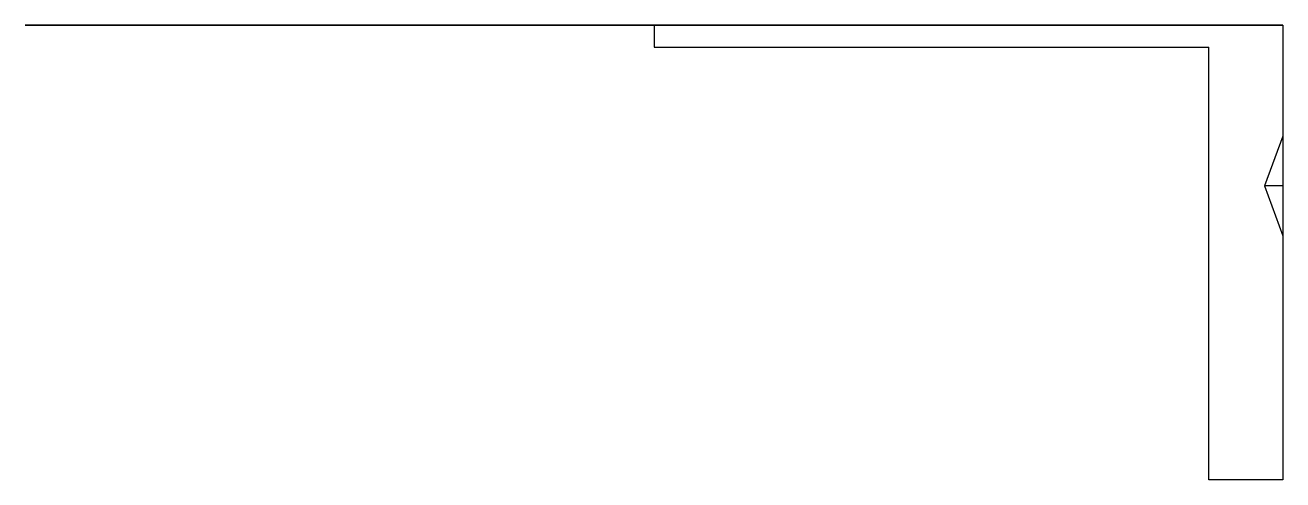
# Model space of a CAD drawing. Header units: millimetres. Extents: x -17 to 17, y -12.3 to 0.
import ezdxf

# ---------------------------------------------------------------- set-up
doc = ezdxf.new("R2010")
doc.units = ezdxf.units.MM
doc.header["$MEASUREMENT"] = 0
doc.layers.add('válec 34_4.05 v2_Sketch1', color=7, linetype='Continuous')
doc.layers.add('válec 34_4.05 v2_Sketch2', color=7, linetype='Continuous')

msp = doc.modelspace()

# ---------------------------------------------------------------- linework, layer by layer
at = {"layer": 'válec 34_4.05 v2_Sketch1'}
for p, q in [((0, 0), (0, -0.6)), ((0, 0), (17, 0)), ((17, 0), (17, -3)), ((0, -0.6), (15, -0.6)), ((15, -12.3), (15, -0.6)), ((17, -3), (16.5, -4.35)), ((17, -3), (17, -5.7)), ((17, -3), (17, -4.35)), ((17, -4.35), (16.5, -4.35)), ((16.5, -4.35), (17, -5.7)), ((17, -5.7), (17, -12.3)), ((17, -12.3), (15, -12.3))]:
    msp.add_line(p, q, dxfattribs=at)
msp.add_point((0, 0), dxfattribs=at)
at = {"layer": 'válec 34_4.05 v2_Sketch2', "extrusion": (0, 1, 0)}
for radius in [17, 16.575, 2.025]:
    msp.add_circle((0, 0), radius, dxfattribs=at)
at = {"layer": 'válec 34_4.05 v2_Sketch2'}
msp.add_point((0, 0), dxfattribs=at)

doc.saveas('drawing.dxf')
